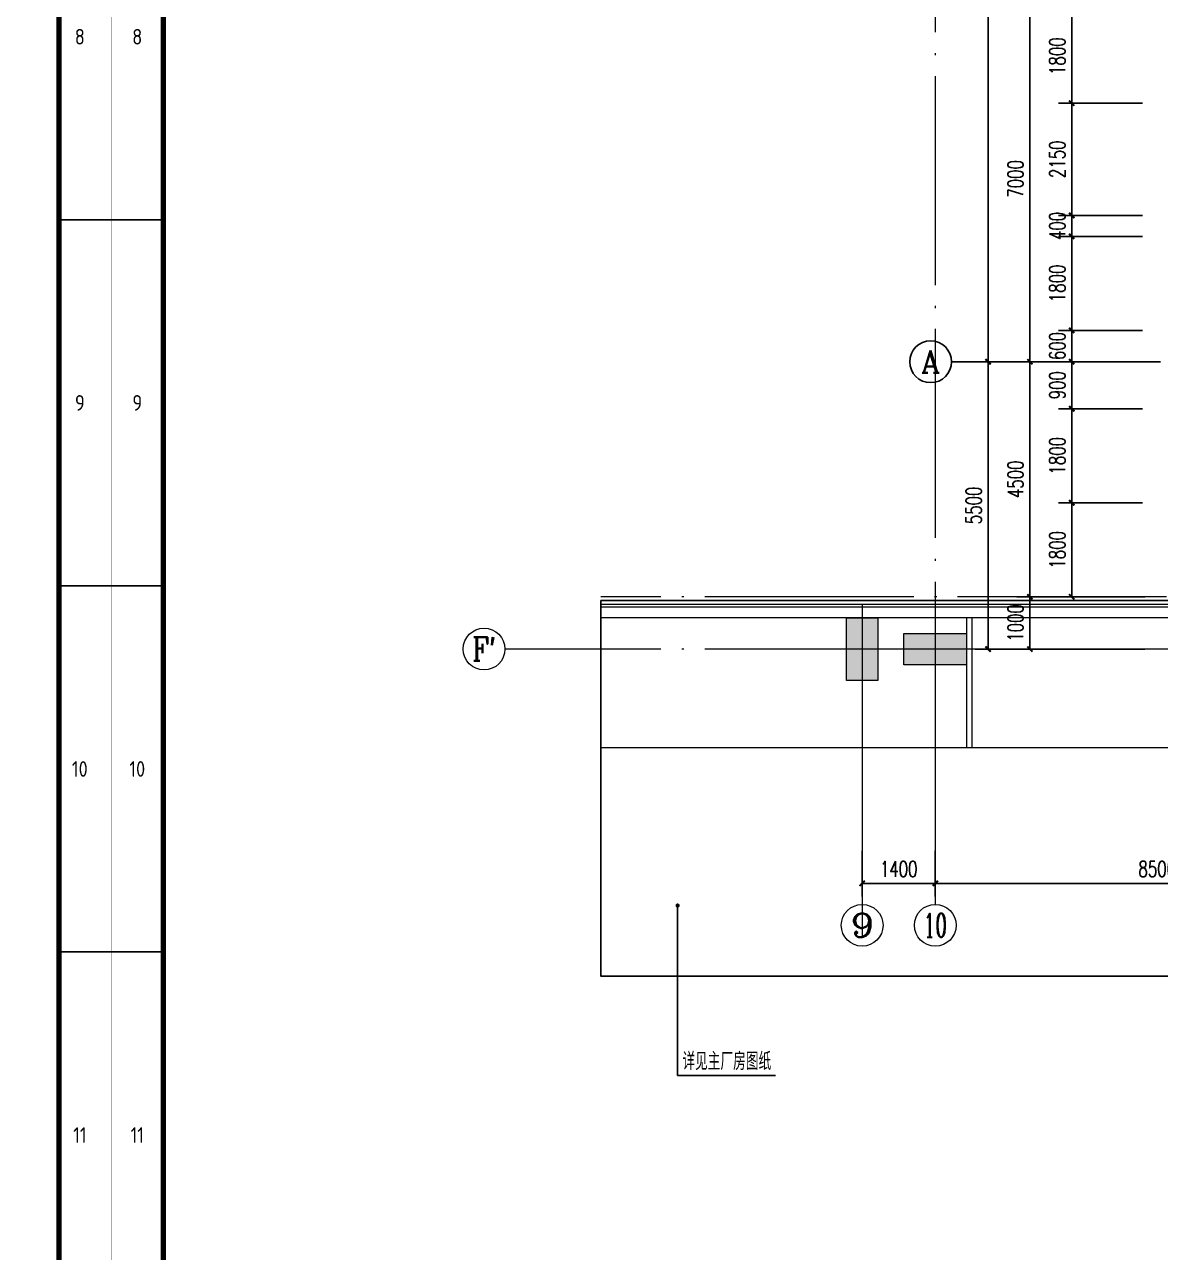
# Model space of a CAD drawing. Extents: x 238398 to 585159, y -66832 to 191977.
# Drawn here: x 482076 to 503826, y 30546 to 54051 of the extents above; entities that cross this region are included whole.
import ezdxf
from ezdxf.enums import TextEntityAlignment as Align

# ---------------------------------------------------------------- set-up
doc = ezdxf.new("R2010")
doc.units = 0
doc.header["$LTSCALE"] = 1000
doc.header["$MEASUREMENT"] = 0
doc.linetypes.add('DOTE', pattern=[2.42, 2, -0.2, 0.02, -0.2])
doc.layers.get('0').update_dxf_attribs({"color": 8})
doc.layers.get('Defpoints').update_dxf_attribs({"color": 8})
for name, color, linetype in [('AXIS', 8, 'Continuous'), ('AXIS_TEXT', 8, 'Continuous'), ('DIM_LEAD', 8, 'Continuous'), ('PUB_DIM', 8, 'Continuous')]:
    doc.layers.add(name, color=color, linetype=linetype)
for name, color, linetype, lineweight in [('DOTE', 8, 'DOTE', 13), ('PUB_HATCH', 8, 'Continuous', 5), ('PUB_TEXT', 8, 'Continuous', 20)]:
    doc.layers.add(name, color=color, linetype=linetype, lineweight=lineweight)
doc.styles.add('_TCH_AXIS', font='complex.shx', dxfattribs={"bigfont": 'gbcbig.shx'})
doc.styles.add('_TCH_DIM', font='SIMPLEX', dxfattribs={"bigfont": 'GBCBIG'})
doc.styles.add('_TCH_DIM_T3', font='SIMPLEX', dxfattribs={"width": 0.705882, "bigfont": 'GBCBIG'})
doc.styles.add('COMPLEX', font='geditxt.shx')
doc.styles.get("Standard").update_dxf_attribs({"font": 'gbenor.shx', "bigfont": 'gbcbig.shx'})
doc.styles.add('TK', font='GEDITXT.SHX', dxfattribs={"width": 0.85, "height": 3.5, "bigfont": 'hztxt1.shx'})
doc.linetypes.add('栏杆', pattern='A,0.075,-0.03,[133,ltypeshp.shx,S=0.03,R=0,X=-0.03,Y=0],-0.03,0.3', length=0.435)
doc.dimstyles.new('_TCH_ARCH&&100', dxfattribs={"dimtxt": 297.5, "dimasz": 100, "dimexe": 250, "dimexo": 300, "dimgap": 126.25, "dimtad": 1, "dimdec": 0, "dimzin": 0, "dimdsep": 46, "dimtxsty": '_TCH_DIM_T3', "dimblk": 'ARCHTICK', "dimcen": 0.09, "dimazin": 2, "dimtfac": 1, "dimtdec": 0, "dimtix": 1, "dimtmove": 2, "dimatfit": 3, "dimfxl": 0, "dimtolj": 1, "dimtzin": 0, "dimarcsym": 0})

# ---------------------------------------------------------------- blocks, each defined once
blk = doc.blocks.new('_AXISO')
blk.add_circle((0, 0), 0.5)
at = {"layer": 'AXIS_TEXT', "style": 'COMPLEX', "width": 1.041667}
blk.add_attdef('A', text='', height=0.56, dxfattribs=at).set_placement((-0.25, -0.28), (0.25, -0.28), align=Align.FIT)
blk = doc.blocks.new('_ArchTick')
at = {"color": 0, "linetype": 'ByBlock', "const_width": 0.4}
blk.add_lwpolyline([(-0.5, -0.5), (0.5, 0.5)], dxfattribs=at)
blk = doc.blocks.new('*D572')
at = {"layer": 'AXIS', "color": 0, "lineweight": -2}
for p, q in [((503526, 47596), (500276, 47596)), ((500526, 42096), (500526, 47596)), ((503526, 42096), (500276, 42096))]:
    blk.add_line(p, q, dxfattribs=at)
at = {"layer": 'Defpoints', "color": 0}
for p in [(500526, 47596), (503826, 47596), (503826, 42096)]:
    blk.add_point(p, dxfattribs=at)
at = {"layer": 'AXIS', "color": 0, "lineweight": -2, "xscale": 100, "yscale": 100, "zscale": 100}
for p, rotation in [((500526, 47596), 90), ((500526, 42096), 270)]:
    blk.add_blockref('_ArchTick', p, dxfattribs=dict(at, rotation=rotation))
at = {"layer": 'AXIS', "color": 0, "insert": (500251, 44846), "char_height": 297.5, "attachment_point": 5, "rotation": 90, "style": '_TCH_DIM_T3'}
blk.add_mtext('\\A1;5500', dxfattribs=at)
blk = doc.blocks.new('*D573')
at = {"layer": 'AXIS', "color": 0, "lineweight": -2}
for p, q in [((503526, 91096), (500276, 91096)), ((500526, 47596), (500526, 91096)), ((503526, 47596), (500276, 47596))]:
    blk.add_line(p, q, dxfattribs=at)
at = {"layer": 'Defpoints', "color": 0}
for p in [(500526, 91096), (503826, 91096), (503826, 47596)]:
    blk.add_point(p, dxfattribs=at)
at = {"layer": 'AXIS', "color": 0, "lineweight": -2, "xscale": 100, "yscale": 100, "zscale": 100}
for p, rotation in [((500526, 91096), 90), ((500526, 47596), 270)]:
    blk.add_blockref('_ArchTick', p, dxfattribs=dict(at, rotation=rotation))
at = {"layer": 'AXIS', "color": 0, "insert": (500251, 69346), "char_height": 297.5, "attachment_point": 5, "rotation": 90, "style": '_TCH_DIM_T3'}
blk.add_mtext('\\A1;43500', dxfattribs=at)
blk = doc.blocks.new('*D574')
at = {"layer": 'AXIS', "color": 0, "lineweight": -2}
for p, q in [((503526, 43096), (501076, 43096)), ((501326, 42096), (501326, 43096)), ((503526, 42096), (501076, 42096))]:
    blk.add_line(p, q, dxfattribs=at)
at = {"layer": 'Defpoints', "color": 0}
for p in [(501326, 43096), (503826, 43096), (503826, 42096)]:
    blk.add_point(p, dxfattribs=at)
at = {"layer": 'AXIS', "color": 0, "lineweight": -2, "xscale": 100, "yscale": 100, "zscale": 100}
for p, rotation in [((501326, 43096), 90), ((501326, 42096), 270)]:
    blk.add_blockref('_ArchTick', p, dxfattribs=dict(at, rotation=rotation))
at = {"layer": 'AXIS', "color": 0, "insert": (501051, 42596), "char_height": 297.5, "attachment_point": 5, "rotation": 90, "style": '_TCH_DIM_T3'}
blk.add_mtext('\\A1;1000', dxfattribs=at)
blk = doc.blocks.new('*D575')
at = {"layer": 'AXIS', "color": 0, "lineweight": -2}
for p, q in [((503526, 47596), (501076, 47596)), ((501326, 43096), (501326, 47596)), ((503526, 43096), (501076, 43096))]:
    blk.add_line(p, q, dxfattribs=at)
at = {"layer": 'Defpoints', "color": 0}
for p in [(501326, 47596), (503826, 47596), (503826, 43096)]:
    blk.add_point(p, dxfattribs=at)
at = {"layer": 'AXIS', "color": 0, "lineweight": -2, "xscale": 100, "yscale": 100, "zscale": 100}
for p, rotation in [((501326, 47596), 90), ((501326, 43096), 270)]:
    blk.add_blockref('_ArchTick', p, dxfattribs=dict(at, rotation=rotation))
at = {"layer": 'AXIS', "color": 0, "insert": (501051, 45346), "char_height": 297.5, "attachment_point": 5, "rotation": 90, "style": '_TCH_DIM_T3'}
blk.add_mtext('\\A1;4500', dxfattribs=at)
blk = doc.blocks.new('*D576')
at = {"layer": 'AXIS', "color": 0, "lineweight": -2}
for p, q in [((503526, 54596), (501076, 54596)), ((501326, 47596), (501326, 54596)), ((503526, 47596), (501076, 47596))]:
    blk.add_line(p, q, dxfattribs=at)
at = {"layer": 'Defpoints', "color": 0}
for p in [(501326, 54596), (503826, 54596), (503826, 47596)]:
    blk.add_point(p, dxfattribs=at)
at = {"layer": 'AXIS', "color": 0, "lineweight": -2, "xscale": 100, "yscale": 100, "zscale": 100}
for p, rotation in [((501326, 54596), 90), ((501326, 47596), 270)]:
    blk.add_blockref('_ArchTick', p, dxfattribs=dict(at, rotation=rotation))
at = {"layer": 'AXIS', "color": 0, "insert": (501051, 51096), "char_height": 297.5, "attachment_point": 5, "rotation": 90, "style": '_TCH_DIM_T3'}
blk.add_mtext('\\A1;7000', dxfattribs=at)
blk = doc.blocks.new('GEDI_WK_A1_V')
at = {"color": 3}
for p, q in [((0, 280.33), (10, 280.33)), ((584, 280.33), (594, 280.33)), ((0, 210.25), (10, 210.25)), ((584, 210.25), (594, 210.25)), ((0, 140.17), (10, 140.17)), ((584, 140.17), (594, 140.17))]:
    blk.add_line(p, q, dxfattribs=at)
for points, const_width in [([(0, 841), (0, 0), (594, 0), (594, 841)], 0.1), ([(10, 816), (10, 10), (584, 10), (584, 816)], 1)]:
    blk.add_lwpolyline(points, close=True, dxfattribs=dict(at, const_width=const_width))
for s, p in [('8', (5, 315.38)), ('8', (588, 315.38)), ('9', (5, 245.29)), ('9', (588, 245.29)), ('10', (5, 175.21)), ('10', (588, 175.21)), ('11', (5, 105.12)), ('11', (588, 105.12))]:
    blk.add_text(s, height=3, dxfattribs=at).set_placement(p, align=Align.MIDDLE)
blk = doc.blocks.new('CEEC_TK_A1_V')
blk.add_blockref('GEDI_WK_A1_V', (0, 0))
at = {"style": 'TK', "width": 0.85}
for tag, height, p in [('PROJECTNAME', 4.75, (529, 44)), ('PHASE', 4, (571, 44)), ('DRAWINGNAME', 4.75, (539, 31))]:
    blk.add_attdef(tag, text='', height=height, dxfattribs=at).set_placement(p, align=Align.MIDDLE_CENTER)
for tag, p, height in [('APPROVE', (416, 32.75), 3.5), ('DESIGN', (461, 32.75), 3.5), ('REVIEW1', (416, 25.75), 3.5), ('DRAW', (461, 25.75), 3.5), ('REVIEW2', (416, 18.75), 3.5), ('PROPORTION', (461, 18.75), 3.5), ('DRAWINGNUMBER', (511, 18.5), 4), ('CHECK', (416, 11.75), 3.5), ('DATE', (461, 11.75), 3.5), ('VERSION', (577, 11.75), 3.5)]:
    blk.add_attdef(tag, p, '', height=height, dxfattribs=at)
blk = doc.blocks.new('*D178')
at = {"layer": 'Defpoints', "color": 0}
for p in [(502126, 44896), (503780, 44896), (503780, 43096)]:
    blk.add_point(p, dxfattribs=at)
at = {"layer": 'PUB_DIM', "color": 0, "lineweight": -2}
for p, q in [((503480, 44896), (501876, 44896)), ((502126, 43096), (502126, 44896)), ((503480, 43096), (501876, 43096))]:
    blk.add_line(p, q, dxfattribs=at)
at = {"layer": 'PUB_DIM', "color": 0, "lineweight": -2, "xscale": 100, "yscale": 100, "zscale": 100}
for p, rotation in [((502126, 44896), 90), ((502126, 43096), 270)]:
    blk.add_blockref('_ArchTick', p, dxfattribs=dict(at, rotation=rotation))
at = {"layer": 'PUB_DIM', "color": 0, "insert": (501851, 43996), "char_height": 297.5, "attachment_point": 5, "rotation": 90, "style": '_TCH_DIM_T3'}
blk.add_mtext('\\A1;1800', dxfattribs=at)
blk = doc.blocks.new('*D179')
at = {"layer": 'Defpoints', "color": 0}
for p in [(502126, 46696), (503780, 46696), (503780, 44896)]:
    blk.add_point(p, dxfattribs=at)
at = {"layer": 'PUB_DIM', "color": 0, "lineweight": -2}
for p, q in [((503480, 46696), (501876, 46696)), ((502126, 44896), (502126, 46696)), ((503480, 44896), (501876, 44896))]:
    blk.add_line(p, q, dxfattribs=at)
at = {"layer": 'PUB_DIM', "color": 0, "lineweight": -2, "xscale": 100, "yscale": 100, "zscale": 100}
for p, rotation in [((502126, 46696), 90), ((502126, 44896), 270)]:
    blk.add_blockref('_ArchTick', p, dxfattribs=dict(at, rotation=rotation))
at = {"layer": 'PUB_DIM', "color": 0, "insert": (501851, 45796), "char_height": 297.5, "attachment_point": 5, "rotation": 90, "style": '_TCH_DIM_T3'}
blk.add_mtext('\\A1;1800', dxfattribs=at)
blk = doc.blocks.new('*D180')
at = {"layer": 'Defpoints', "color": 0}
for p in [(502126, 47596), (503780, 47596), (503780, 46696)]:
    blk.add_point(p, dxfattribs=at)
at = {"layer": 'PUB_DIM', "color": 0, "lineweight": -2}
for p, q in [((503480, 47596), (501876, 47596)), ((502126, 46696), (502126, 47596)), ((503480, 46696), (501876, 46696))]:
    blk.add_line(p, q, dxfattribs=at)
at = {"layer": 'PUB_DIM', "color": 0, "lineweight": -2, "xscale": 100, "yscale": 100, "zscale": 100}
for p, rotation in [((502126, 47596), 90), ((502126, 46696), 270)]:
    blk.add_blockref('_ArchTick', p, dxfattribs=dict(at, rotation=rotation))
at = {"layer": 'PUB_DIM', "color": 0, "insert": (501851, 47146), "char_height": 297.5, "attachment_point": 5, "rotation": 90, "style": '_TCH_DIM_T3'}
blk.add_mtext('\\A1;900', dxfattribs=at)
blk = doc.blocks.new('*D181')
at = {"layer": 'Defpoints', "color": 0}
for p in [(502126, 48196), (503780, 48196), (503780, 47596)]:
    blk.add_point(p, dxfattribs=at)
at = {"layer": 'PUB_DIM', "color": 0, "lineweight": -2}
for p, q in [((503480, 48196), (501876, 48196)), ((502126, 48196), (502126, 48296)), ((502126, 47596), (502126, 48196)), ((503480, 47596), (501876, 47596)), ((502126, 47596), (502126, 47496))]:
    blk.add_line(p, q, dxfattribs=at)
at = {"layer": 'PUB_DIM', "color": 0, "lineweight": -2, "xscale": 100, "yscale": 100, "zscale": 100}
for p, rotation in [((502126, 48196), 270), ((502126, 47596), 90)]:
    blk.add_blockref('_ArchTick', p, dxfattribs=dict(at, rotation=rotation))
at = {"layer": 'PUB_DIM', "color": 0, "insert": (501851, 47896), "char_height": 297.5, "attachment_point": 5, "rotation": 90, "style": '_TCH_DIM_T3'}
blk.add_mtext('\\A1;600', dxfattribs=at)
blk = doc.blocks.new('*D182')
at = {"layer": 'Defpoints', "color": 0}
for p in [(502126, 49996), (503780, 49996), (503780, 48196)]:
    blk.add_point(p, dxfattribs=at)
at = {"layer": 'PUB_DIM', "color": 0, "lineweight": -2}
for p, q in [((503480, 49996), (501876, 49996)), ((502126, 48196), (502126, 49996)), ((503480, 48196), (501876, 48196))]:
    blk.add_line(p, q, dxfattribs=at)
at = {"layer": 'PUB_DIM', "color": 0, "lineweight": -2, "xscale": 100, "yscale": 100, "zscale": 100}
for p, rotation in [((502126, 49996), 90), ((502126, 48196), 270)]:
    blk.add_blockref('_ArchTick', p, dxfattribs=dict(at, rotation=rotation))
at = {"layer": 'PUB_DIM', "color": 0, "insert": (501851, 49096), "char_height": 297.5, "attachment_point": 5, "rotation": 90, "style": '_TCH_DIM_T3'}
blk.add_mtext('\\A1;1800', dxfattribs=at)
blk = doc.blocks.new('*D183')
at = {"layer": 'Defpoints', "color": 0}
for p in [(502126, 50396), (503780, 50396), (503780, 49996)]:
    blk.add_point(p, dxfattribs=at)
at = {"layer": 'PUB_DIM', "color": 0, "lineweight": -2}
for p, q in [((503480, 50396), (501876, 50396)), ((502126, 50396), (502126, 50496)), ((502126, 49996), (502126, 50396)), ((503480, 49996), (501876, 49996)), ((502126, 49996), (502126, 49896))]:
    blk.add_line(p, q, dxfattribs=at)
at = {"layer": 'PUB_DIM', "color": 0, "lineweight": -2, "xscale": 100, "yscale": 100, "zscale": 100}
for p, rotation in [((502126, 50396), 270), ((502126, 49996), 90)]:
    blk.add_blockref('_ArchTick', p, dxfattribs=dict(at, rotation=rotation))
at = {"layer": 'PUB_DIM', "color": 0, "insert": (501851, 50196), "char_height": 297.5, "attachment_point": 5, "rotation": 90, "style": '_TCH_DIM_T3'}
blk.add_mtext('\\A1;400', dxfattribs=at)
blk = doc.blocks.new('*D184')
at = {"layer": 'Defpoints', "color": 0}
for p in [(502126, 52546), (503780, 52546), (503780, 50396)]:
    blk.add_point(p, dxfattribs=at)
at = {"layer": 'PUB_DIM', "color": 0, "lineweight": -2}
for p, q in [((503480, 52546), (501876, 52546)), ((502126, 50396), (502126, 52546)), ((503480, 50396), (501876, 50396))]:
    blk.add_line(p, q, dxfattribs=at)
at = {"layer": 'PUB_DIM', "color": 0, "lineweight": -2, "xscale": 100, "yscale": 100, "zscale": 100}
for p, rotation in [((502126, 52546), 90), ((502126, 50396), 270)]:
    blk.add_blockref('_ArchTick', p, dxfattribs=dict(at, rotation=rotation))
at = {"layer": 'PUB_DIM', "color": 0, "insert": (501851, 51471), "char_height": 297.5, "attachment_point": 5, "rotation": 90, "style": '_TCH_DIM_T3'}
blk.add_mtext('\\A1;2150', dxfattribs=at)
blk = doc.blocks.new('*D185')
at = {"layer": 'Defpoints', "color": 0}
for p in [(502126, 54346), (503780, 54346), (503780, 52546)]:
    blk.add_point(p, dxfattribs=at)
at = {"layer": 'PUB_DIM', "color": 0, "lineweight": -2}
for p, q in [((503480, 54346), (501876, 54346)), ((502126, 52546), (502126, 54346)), ((503480, 52546), (501876, 52546))]:
    blk.add_line(p, q, dxfattribs=at)
at = {"layer": 'PUB_DIM', "color": 0, "lineweight": -2, "xscale": 100, "yscale": 100, "zscale": 100}
for p, rotation in [((502126, 54346), 90), ((502126, 52546), 270)]:
    blk.add_blockref('_ArchTick', p, dxfattribs=dict(at, rotation=rotation))
at = {"layer": 'PUB_DIM', "color": 0, "insert": (501851, 53446), "char_height": 297.5, "attachment_point": 5, "rotation": 90, "style": '_TCH_DIM_T3'}
blk.add_mtext('\\A1;1800', dxfattribs=at)
blk = doc.blocks.new('*D488')
at = {"layer": 'Defpoints', "color": 0}
for p in [(498114, 38536), (499514, 38536), (499514, 37611)]:
    blk.add_point(p, dxfattribs=at)
at = {"layer": 'PUB_HATCH', "color": 0, "lineweight": -2}
for p, q in [((498114, 38236), (498114, 37361)), ((499514, 38236), (499514, 37361)), ((498114, 37611), (499514, 37611))]:
    blk.add_line(p, q, dxfattribs=at)
at = {"layer": 'PUB_HATCH', "color": 0, "lineweight": -2, "xscale": 100, "yscale": 100, "zscale": 100, "rotation": 180}
blk.add_blockref('_ArchTick', (498114, 37611), dxfattribs=at)
at = {"layer": 'PUB_HATCH', "color": 0, "lineweight": -2, "xscale": 100, "yscale": 100, "zscale": 100}
blk.add_blockref('_ArchTick', (499514, 37611), dxfattribs=at)
at = {"layer": 'PUB_HATCH', "color": 0, "insert": (498814, 37886), "char_height": 297.5, "attachment_point": 5, "style": '_TCH_DIM_T3'}
blk.add_mtext('\\A1;1400', dxfattribs=at)
blk = doc.blocks.new('*D489')
at = {"layer": 'Defpoints', "color": 0}
for p in [(499514, 38536), (508014, 38536), (508014, 37611)]:
    blk.add_point(p, dxfattribs=at)
at = {"layer": 'PUB_HATCH', "color": 0, "lineweight": -2}
for p, q in [((499514, 38236), (499514, 37361)), ((508014, 38236), (508014, 37361)), ((499514, 37611), (508014, 37611))]:
    blk.add_line(p, q, dxfattribs=at)
at = {"layer": 'PUB_HATCH', "color": 0, "lineweight": -2, "xscale": 100, "yscale": 100, "zscale": 100, "rotation": 180}
blk.add_blockref('_ArchTick', (499514, 37611), dxfattribs=at)
at = {"layer": 'PUB_HATCH', "color": 0, "lineweight": -2, "xscale": 100, "yscale": 100, "zscale": 100}
blk.add_blockref('_ArchTick', (508014, 37611), dxfattribs=at)
at = {"layer": 'PUB_HATCH', "color": 0, "insert": (503764, 37886), "char_height": 297.5, "attachment_point": 5, "style": '_TCH_DIM_T3'}
blk.add_mtext('\\A1;8500', dxfattribs=at)
blk = doc.blocks.new('*D492')
at = {"layer": 'Defpoints', "color": 0}
for p in [(498114, 38536), (499514, 38536), (499514, 37611)]:
    blk.add_point(p, dxfattribs=at)
at = {"layer": 'PUB_HATCH', "color": 0, "lineweight": -2}
for p, q in [((498114, 38236), (498114, 37361)), ((499514, 38236), (499514, 37361)), ((498114, 37611), (499514, 37611))]:
    blk.add_line(p, q, dxfattribs=at)
at = {"layer": 'PUB_HATCH', "color": 0, "lineweight": -2, "xscale": 100, "yscale": 100, "zscale": 100, "rotation": 180}
blk.add_blockref('_ArchTick', (498114, 37611), dxfattribs=at)
at = {"layer": 'PUB_HATCH', "color": 0, "lineweight": -2, "xscale": 100, "yscale": 100, "zscale": 100}
blk.add_blockref('_ArchTick', (499514, 37611), dxfattribs=at)
at = {"layer": 'PUB_HATCH', "color": 0, "insert": (498814, 37886), "char_height": 297.5, "attachment_point": 5, "style": '_TCH_DIM_T3'}
blk.add_mtext('\\A1;1400', dxfattribs=at)
blk = doc.blocks.new('*D493')
at = {"layer": 'Defpoints', "color": 0}
for p in [(499514, 38536), (508014, 38536), (508014, 37611)]:
    blk.add_point(p, dxfattribs=at)
at = {"layer": 'PUB_HATCH', "color": 0, "lineweight": -2}
for p, q in [((499514, 38236), (499514, 37361)), ((508014, 38236), (508014, 37361)), ((499514, 37611), (508014, 37611))]:
    blk.add_line(p, q, dxfattribs=at)
at = {"layer": 'PUB_HATCH', "color": 0, "lineweight": -2, "xscale": 100, "yscale": 100, "zscale": 100, "rotation": 180}
blk.add_blockref('_ArchTick', (499514, 37611), dxfattribs=at)
at = {"layer": 'PUB_HATCH', "color": 0, "lineweight": -2, "xscale": 100, "yscale": 100, "zscale": 100}
blk.add_blockref('_ArchTick', (508014, 37611), dxfattribs=at)
at = {"layer": 'PUB_HATCH', "color": 0, "insert": (503764, 37886), "char_height": 297.5, "attachment_point": 5, "style": '_TCH_DIM_T3'}
blk.add_mtext('\\A1;8500', dxfattribs=at)
blk = doc.blocks.new('zw3')
at = {"layer": 'AXIS'}
blk.add_line((503825.6, 47596.1), (499825.6, 47596.1), dxfattribs=at)
at = {"layer": 'DOTE', "ltscale": 2}
blk.add_line((499514, 96624.2), (499514, 38833.1), dxfattribs=at)
at = {"layer": 'AXIS'}
ref = blk.add_blockref('_AXISO', (499425.6, 47596.1), dxfattribs=dict(at, xscale=800, yscale=800, zscale=800))
ref.add_attrib('A', 'A', dxfattribs={"layer": 'AXIS_TEXT', "height": 425.2, "style": '_TCH_AXIS'}).set_placement((499243.3, 47383.6), (499607.8, 47383.6), align=Align.FIT)
for p1, p2, distance, picture, middle in [((503825.6, 47596.1), (503825.6, 91096.1), 3300, '*D573', (500250.6, 69346.1)), ((503825.6, 47596.1), (503825.6, 54596.1), 2500, '*D576', (501050.6, 51096.1)), ((503825.6, 42096.1), (503825.6, 47596.1), 3300, '*D572', (500250.6, 44846.1)), ((503825.6, 43096.1), (503825.6, 47596.1), 2500, '*D575', (501050.6, 45346.1)), ((503825.6, 42096.1), (503825.6, 43096.1), 2500, '*D574', (501050.6, 42596.1))]:
    dim = blk.add_aligned_dim(p1=p1, p2=p2, distance=distance, dimstyle='_TCH_ARCH&&100', dxfattribs=at)
    dim.commit()
    dim.dimension.update_dxf_attribs({"geometry": picture, "text_midpoint": middle})

msp = doc.modelspace()

# ---------------------------------------------------------------- hatches: boundary and pattern name
at = {"layer": 'PUB_HATCH'}
for points in [[(498414, 41496.1), (497814, 41496.1), (497814, 42696.1), (498414, 42696.1)], [(498914, 41796.1), (498914, 42396.1), (500114, 42396.1), (500114, 41796.1)]]:
    msp.add_hatch(color=256, dxfattribs=at).paths.add_polyline_path(points)

# ---------------------------------------------------------------- linework, layer by layer
at = {"layer": 'AXIS'}
msp.add_lwpolyline([(493108.4, 43028.4), (532970.8, 43028.4), (532970.8, 35835.2), (493108.4, 35835.2)], close=True, dxfattribs=at)
at = {"layer": 'DIM_LEAD'}
for p, q in [((494580.4, 37186.6), (494580.4, 33931)), ((494580.4, 33931), (496455.8, 33931))]:
    msp.add_line(p, q, dxfattribs=at)
at = {"layer": 'DIM_LEAD', "const_width": 40}
msp.add_lwpolyline([(494580.4, 37206.6, 1), (494580.4, 37166.6, 1)], format="xyb", close=True, dxfattribs=at)
at = {"layer": 'DOTE', "ltscale": 2}
for p, q in [((532982.3, 43096.1), (493108.4, 43096.1)), ((532982.3, 43096.1), (493108.4, 43096.1)), ((498114, 42946.1), (498114, 36584.7)), ((532982.3, 42096.1), (493108.4, 42096.1))]:
    msp.add_line(p, q, dxfattribs=at)
at = {"layer": 'PUB_HATCH'}
for p, q in [((493140.1, 42096.1), (491274.7, 42096.1)), ((493140.1, 42096.1), (491274.7, 42096.1)), ((498114, 39774.5), (498114, 37209)), ((498114, 39774.5), (498114, 37209)), ((499514, 39774.5), (499514, 37209)), ((499514, 39774.5), (499514, 37209))]:
    msp.add_line(p, q, dxfattribs=at)
at = {"layer": 'PUB_HATCH', "ltscale": 2}
msp.add_line((532970.8, 42096.1), (496133.5, 42096.1), dxfattribs=at)
at = {"layer": 'PUB_HATCH'}
for points in [[(532970.8, 42946.1), (493108.4, 42946.1)], [(532970.8, 42896.1), (493108.4, 42896.1)], [(532970.8, 42696.1), (493108.4, 42696.1)], [(500214, 42696.1), (500214, 40213.4)], [(493108.4, 40213.4), (512927.1, 40213.4), (513003.5, 40423.4), (513077.6, 40003.4), (513152.1, 40213.4), (532970.8, 40213.4)]]:
    msp.add_lwpolyline(points, dxfattribs=at)
for points in [[(498414, 41496.1), (497814, 41496.1), (497814, 42696.1), (498414, 42696.1)], [(498914, 41796.1), (498914, 42396.1), (500114, 42396.1), (500114, 41796.1)]]:
    msp.add_lwpolyline(points, close=True, dxfattribs=at)
at = {"layer": 'PUB_HATCH', "linetype": '栏杆', "ltscale": 2000}
msp.add_lwpolyline([(500114, 42696.1), (500114, 40213.4)], dxfattribs=at)

# ---------------------------------------------------------------- block references
at = {"xscale": 100, "yscale": 100, "zscale": 100}
for p in [(424334.5, 22280.2), (483734.5, 22280.2)]:
    msp.add_blockref('CEEC_TK_A1_V', p, dxfattribs=at)
msp.add_blockref('zw3', (0, 0))
at = {"layer": 'PUB_HATCH'}
ref = msp.add_blockref('_AXISO', (490874.7, 42096.1), dxfattribs=dict(at, xscale=800, yscale=800, zscale=800))
ref.add_attrib('A', "F'", dxfattribs={"layer": 'AXIS_TEXT', "height": 452.55, "style": '_TCH_AXIS', "width": 0.954545}).set_placement((490648.5, 41869.9), (491101, 41869.9), align=Align.FIT)
ref = msp.add_blockref('_AXISO', (490874.7, 42096.1), dxfattribs=dict(at, xscale=800, yscale=800, zscale=800))
ref.add_attrib('A', "F'", dxfattribs={"layer": 'AXIS_TEXT', "height": 452.55, "style": '_TCH_AXIS', "width": 0.954545}).set_placement((490648.5, 41869.9), (491101, 41869.9), align=Align.FIT)
ref = msp.add_blockref('_AXISO', (498114, 36809), dxfattribs=dict(at, xscale=800, yscale=800, zscale=800))
ref.add_attrib('A', '9', dxfattribs={"layer": 'AXIS_TEXT', "height": 452.5, "style": '_TCH_AXIS', "width": 1.5}).set_placement((497887.8, 36582.7), (498340.3, 36582.7), align=Align.FIT)
ref = msp.add_blockref('_AXISO', (498114, 36809), dxfattribs=dict(at, xscale=800, yscale=800, zscale=800))
ref.add_attrib('A', '9', dxfattribs={"layer": 'AXIS_TEXT', "height": 452.5, "style": '_TCH_AXIS', "width": 1.5}).set_placement((497887.8, 36582.7), (498340.3, 36582.7), align=Align.FIT)
ref = msp.add_blockref('_AXISO', (499514, 36809), dxfattribs=dict(at, xscale=800, yscale=800, zscale=800))
ref.add_attrib('A', '10', dxfattribs={"layer": 'AXIS_TEXT', "height": 452.55, "style": '_TCH_AXIS', "width": 0.724138}).set_placement((499287.8, 36582.7), (499740.3, 36582.7), align=Align.FIT)
ref = msp.add_blockref('_AXISO', (499514, 36809), dxfattribs=dict(at, xscale=800, yscale=800, zscale=800))
ref.add_attrib('A', '10', dxfattribs={"layer": 'AXIS_TEXT', "height": 452.55, "style": '_TCH_AXIS', "width": 0.724138}).set_placement((499287.8, 36582.7), (499740.3, 36582.7), align=Align.FIT)

# ---------------------------------------------------------------- texts
at = {"layer": 'PUB_TEXT', "style": '_TCH_DIM'}
msp.add_text('详见主厂房图纸', height=337.59, dxfattribs=at).set_placement((494671.6, 34036))

# ---------------------------------------------------------------- dimensions: what is measured, and where the dimension line sits
at = {"layer": 'PUB_DIM'}
for p1, p2, picture, middle in [((503779.7, 52546.1), (503779.7, 54346.1), '*D185', (501850.6, 53446.1)), ((503779.7, 50396.1), (503779.7, 52546.1), '*D184', (501850.6, 51471.1)), ((503779.7, 49995.8), (503779.7, 50396.1), '*D183', (501850.6, 50196)), ((503779.7, 48195.8), (503779.7, 49995.8), '*D182', (501850.6, 49095.8)), ((503779.7, 47596.1), (503779.7, 48195.8), '*D181', (501850.6, 47896)), ((503779.7, 46695.8), (503779.7, 47596.1), '*D180', (501850.6, 47146)), ((503779.7, 44895.8), (503779.7, 46695.8), '*D179', (501850.6, 45795.8)), ((503779.7, 43096.1), (503779.7, 44895.8), '*D178', (501850.6, 43996))]:
    dim = msp.add_aligned_dim(p1=p1, p2=p2, distance=1654.1, dimstyle='_TCH_ARCH&&100', dxfattribs=at)
    dim.commit()
    dim.dimension.update_dxf_attribs({"geometry": picture, "text_midpoint": middle})
at = {"layer": 'PUB_HATCH'}
for p1, p2, picture, middle in [((498114, 38535.9), (499514, 38535.9), '*D488', (498814, 37885.5)), ((498114, 38535.9), (499514, 38535.9), '*D492', (498814, 37885.5)), ((499514, 38535.9), (508014, 38535.9), '*D489', (503764, 37885.5)), ((499514, 38535.9), (508014, 38535.9), '*D493', (503764, 37885.5))]:
    dim = msp.add_aligned_dim(p1=p1, p2=p2, distance=-925.3, dimstyle='_TCH_ARCH&&100', dxfattribs=at)
    dim.commit()
    dim.dimension.update_dxf_attribs({"geometry": picture, "text_midpoint": middle})

doc.saveas('drawing.dxf')
